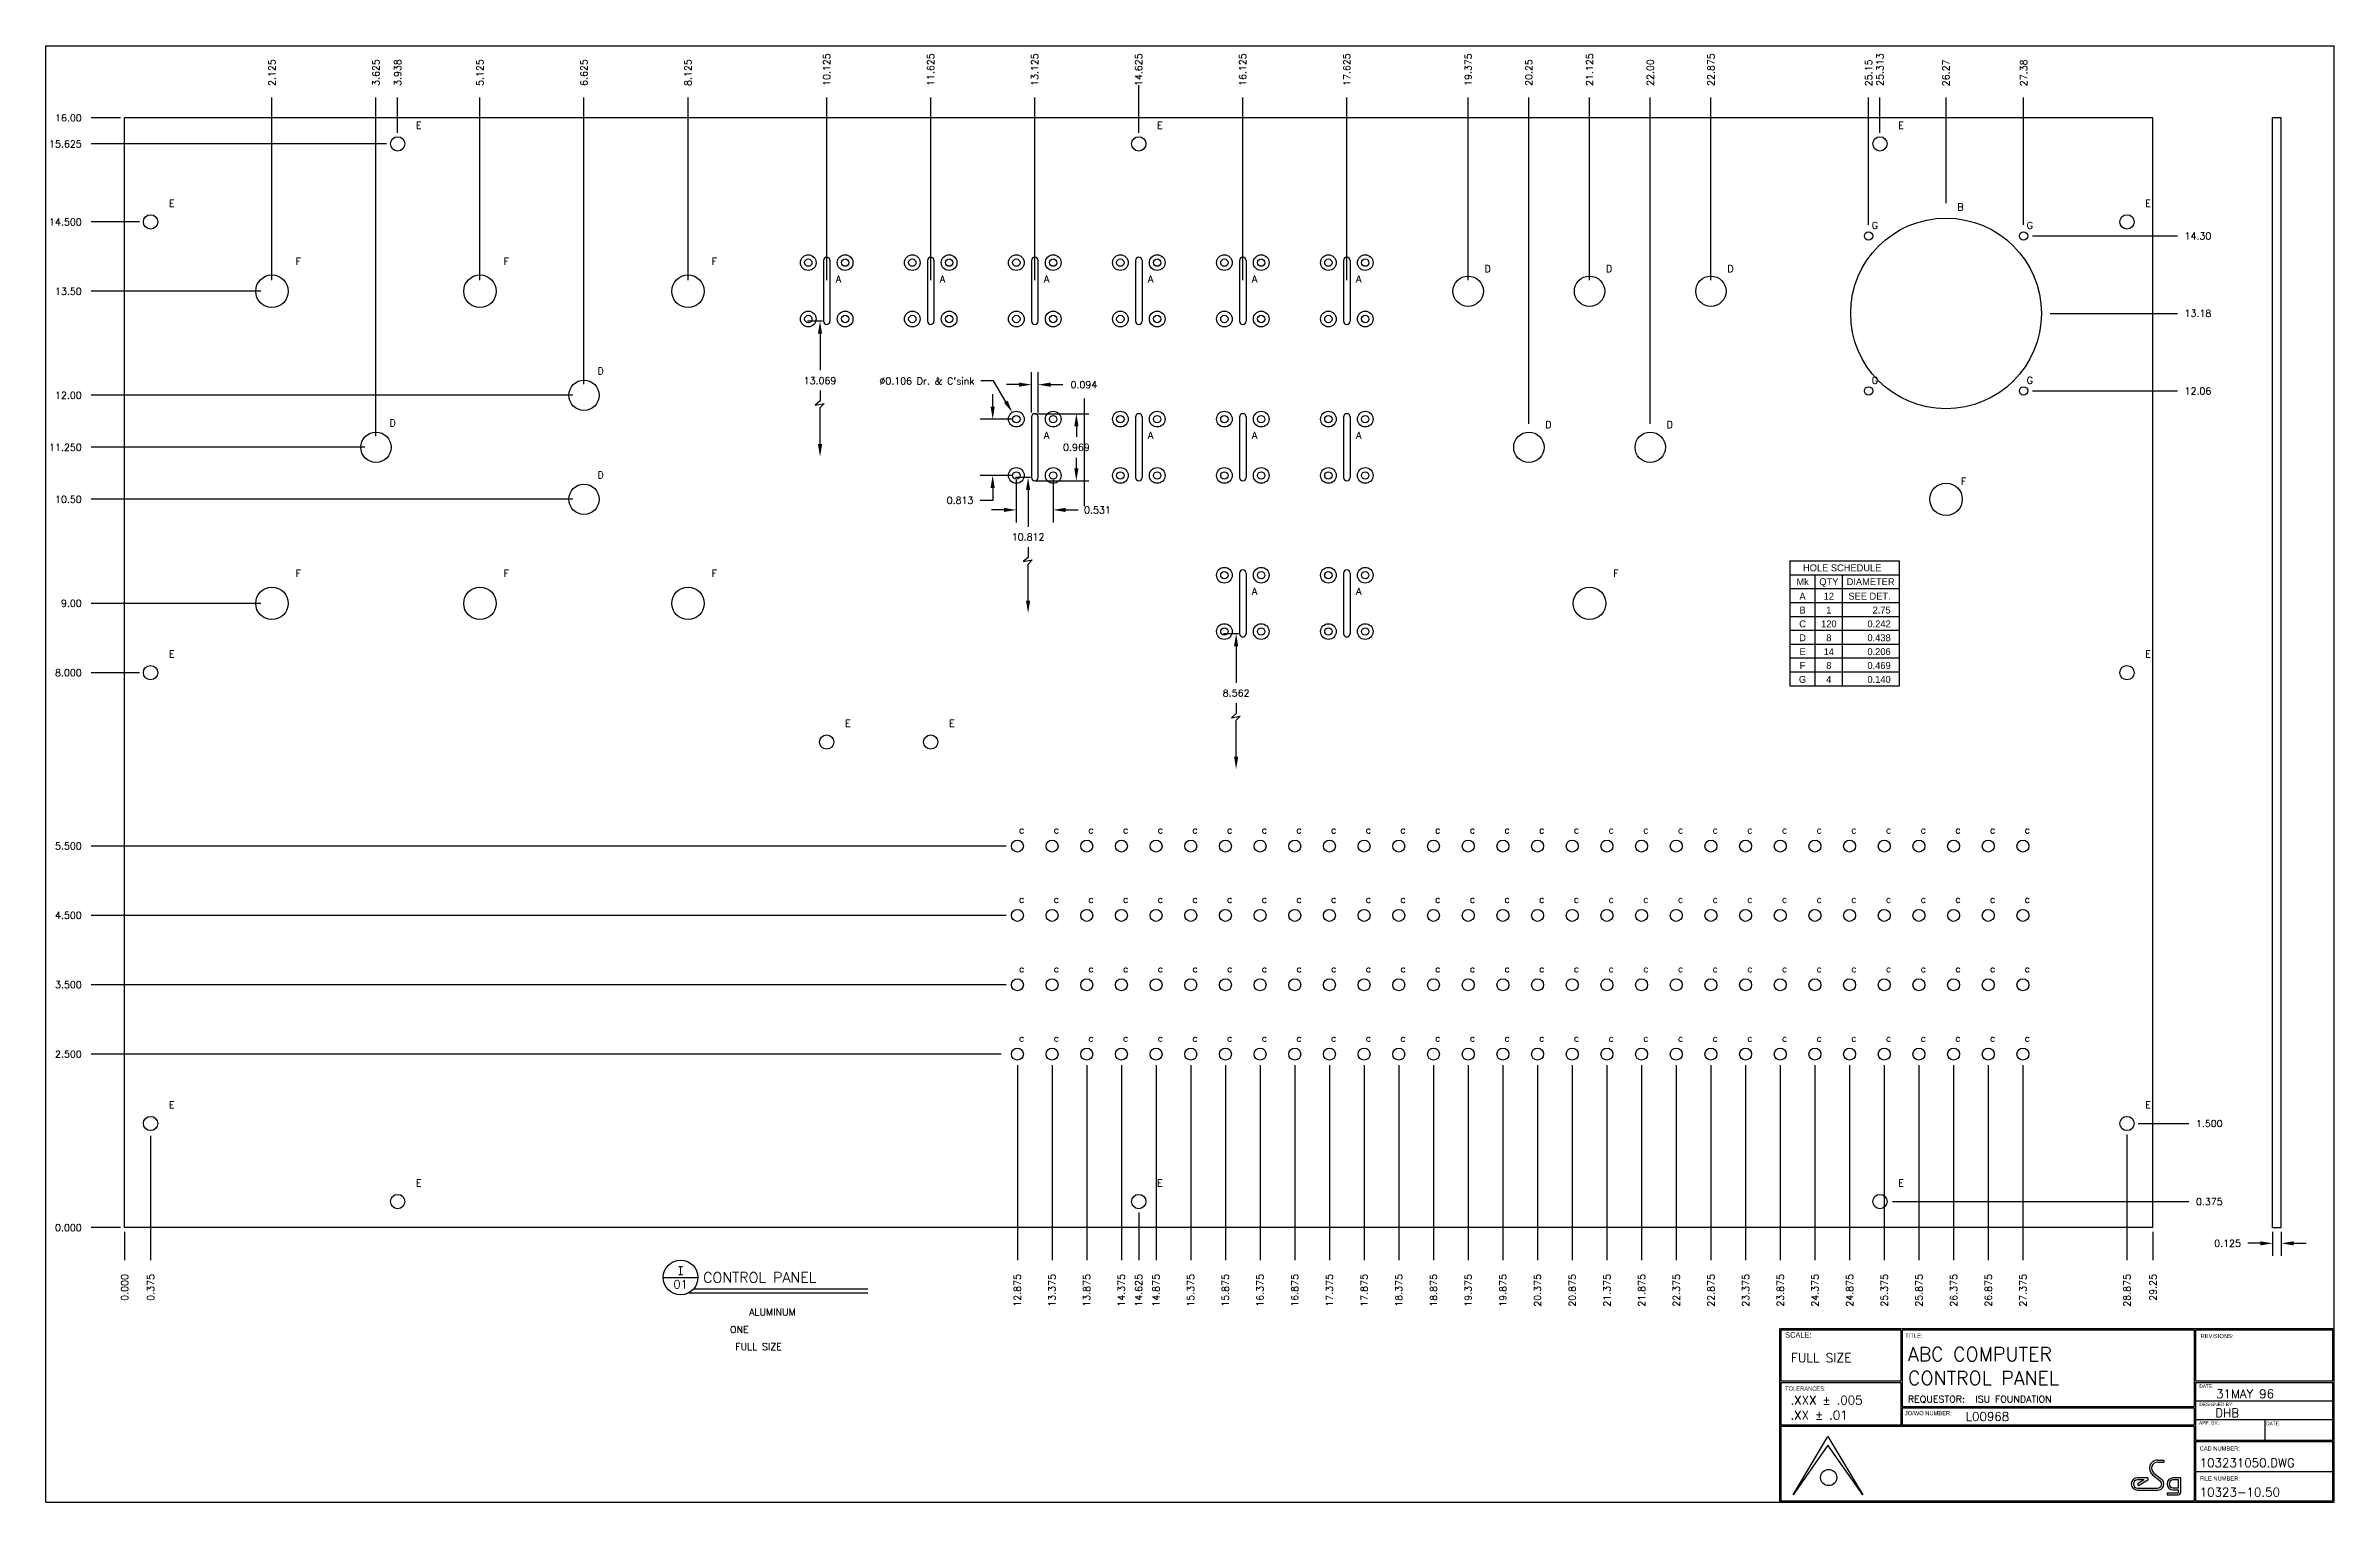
# Model space of a CAD drawing. Extents: x 0 to 33, y 0 to 21.
import ezdxf
from ezdxf.enums import TextEntityAlignment as Align

# ---------------------------------------------------------------- set-up
doc = ezdxf.new("R2010")
doc.units = 0
doc.header["$MEASUREMENT"] = 0
doc.layers.get('0').update_dxf_attribs({"linetype": 'CONTINUOUS'})
doc.layers.get('DEFPOINTS').update_dxf_attribs({"linetype": 'CONTINUOUS'})
for name, color, linetype in [('BORDER', 5, 'CONTINUOUS'), ('DATUM', 2, 'CONTINUOUS'), ('DIM', 1, 'CONTINUOUS'), ('OBJECT', 3, 'CONTINUOUS'), ('TEXT', 1, 'CONTINUOUS')]:
    doc.layers.add(name, color=color, linetype=linetype)
doc.styles.add('FADD', font='FADD.SHX')
doc.styles.add('ROMANS', font='romans')
doc.styles.add('SIMPLEX', font='SIMPLEX')
doc.styles.add('TITLE', font='italic')
doc.dimstyles.get("Standard").update_dxf_attribs({"dimtxt": 0.1, "dimasz": 0.18, "dimexe": 0.18, "dimexo": 0.063, "dimgap": 0.1, "dimtad": 0, "dimtih": 1, "dimtoh": 1, "dimdec": 3, "dimzin": 0, "dimdsep": 46, "dimtxsty": 'SIMPLEX', "dimcen": 0.1, "dimclrd": 1, "dimclre": 1, "dimclrt": 1, "dimadec": 0, "dimazin": 0, "dimtfac": 0.8, "dimtdec": 3, "dimtofl": 0, "dimtmove": 2, "dimatfit": 3, "dimfxl": 1, "dimtolj": 1, "dimtzin": 0, "dimarcsym": 0})

# ---------------------------------------------------------------- blocks, each defined once
blk = doc.blocks.new('T-BLK')
for p, q in [((-7.8, 0.106), (-7.3, 0.949)), ((-7.3, 0.824), (-7.8, 0.106)), ((-7.3, 0.949), (-6.8, 0.106)), ((-6.8, 0.106), (-7.3, 0.824)), ((-2.689, 0.351), (-2.838, 0.351)), ((-2.689, 0.351), (-2.689, 0.316)), ((-2.621, 0.397), (-2.511, 0.308)), ((-2.603, 0.42), (-2.492, 0.332)), ((-2.547, 0.608), (-2.459, 0.608)), ((-2.547, 0.578), (-2.459, 0.578)), ((-2.459, 0.608), (-2.459, 0.578)), ((-2.214, 0.351), (-2.325, 0.351)), ((-2.214, 0.144), (-2.214, 0.351)), ((-2.739, 0.321), (-2.838, 0.321)), ((-2.739, 0.321), (-2.838, 0.263)), ((-2.838, 0.263), (-2.822, 0.237)), ((-2.838, 0.204), (-2.547, 0.204)), ((-2.838, 0.174), (-2.547, 0.174)), ((-2.689, 0.316), (-2.822, 0.237)), ((-2.411, 0.136), (-2.411, 0.106)), ((-2.411, 0.136), (-2.252, 0.136)), ((-2.411, 0.106), (-2.252, 0.106)), ((-2.244, 0.321), (-2.325, 0.321)), ((-2.325, 0.209), (-2.244, 0.209)), ((-2.325, 0.179), (-2.244, 0.179)), ((-2.244, 0.209), (-2.244, 0.321)), ((-2.244, 0.144), (-2.244, 0.179))]:
    blk.add_line(p, q)
blk.add_circle((-7.29, 0.356), 0.117)
for centre, radius, start, end in [((-2.838, 0.263), 0.0887, 90, 270), ((-2.547, 0.49), 0.119, 90, 231.3801), ((-2.547, 0.49), 0.0887, 90, 231.3801), ((-2.547, 0.263), 0.0887, 270, 51.3801), ((-2.325, 0.265), 0.086, 90, 270), ((-2.838, 0.263), 0.0587, 90, 270), ((-2.547, 0.263), 0.0587, 270, 51.3801), ((-2.325, 0.265), 0.056, 90, 270), ((-2.252, 0.144), 0.00793, 270, 0), ((-2.252, 0.144), 0.0379, 270, 0)]:
    blk.add_arc(centre, radius, start, end)
at = {"layer": 'BORDER'}
for p, q in [((-6.251, 2.48), (-6.251, 1.748)), ((-6.231, 2.48), (-6.231, 1.381)), ((-2.021, 2.48), (-2.021, 1.381)), ((-2.001, 2.48), (-2.001, 1.748)), ((-7.98, 1.748), (-6.251, 1.748)), ((-7.98, 1.728), (-6.251, 1.728)), ((-6.251, 1.728), (-6.251, 1.111)), ((-2.001, 1.748), (-0.02, 1.748)), ((-2.001, 1.728), (-0.02, 1.728)), ((-2.001, 1.728), (-2.001, 0.897)), ((-6.231, 1.381), (-2.021, 1.381)), ((-6.231, 1.361), (-2.021, 1.361)), ((-6.231, 1.361), (-6.231, 1.111)), ((-2.021, 1.361), (-2.021, 1.111)), ((-6.251, 1.111), (-7.98, 1.111)), ((-2.021, 1.091), (-7.98, 1.091)), ((-2.021, 1.111), (-6.231, 1.111)), ((-2.021, 1.091), (-2.021, 0.02)), ((-2.001, 0.897), (-0.02, 0.897)), ((-2.001, 0.877), (-0.02, 0.877)), ((-2.001, 0.877), (-2.001, 0.02))]:
    blk.add_line(p, q, dxfattribs=at)
for points in [[(0, 0), (0, 2.5), (-8, 2.5), (-8, 0), (0, 0)], [(-6.251, 2.48), (-7.98, 2.48), (-7.98, 1.748)], [(-2.021, 2.48), (-6.231, 2.48)], [(-0.02, 1.748), (-0.02, 2.48), (-2.001, 2.48)], [(-7.98, 1.728), (-7.98, 1.111)], [(-0.02, 0.897), (-0.02, 1.728)], [(-7.98, 1.091), (-7.98, 0.02), (-2.021, 0.02)], [(-0.02, 0.02), (-0.02, 0.877)], [(-2.001, 0.02), (-0.02, 0.02)]]:
    blk.add_lwpolyline(points, dxfattribs=at)
at = {"layer": 'TEXT', "color": 2}
for p, q in [((-0.02, 1.456), (-2.001, 1.456)), ((-2.001, 1.191), (-0.02, 1.191)), ((-1.001, 1.191), (-1.001, 0.897)), ((-2.001, 0.444), (-0.02, 0.444))]:
    blk.add_line(p, q, dxfattribs=at)
at = {"style": 'SIMPLEX'}
for s, height, p in [('.XXX %%P .005', 0.125, (-7.841, 1.408)), ('REQUESTOR:', 0.1, (-6.148, 1.436)), ('.XX %%P .01', 0.125, (-7.841, 1.194))]:
    blk.add_text(s, height=height, dxfattribs=at).set_placement(p)
for tag, p, height in [('DWG_:_ACT', (-7.836, 2.018), 0.13), ('FLINE_TITLE', (-6.147, 2.034), 0.2), ('SLINE_TITLE', (-6.147, 1.69), 0.2), ('REQUESTOR', (-5.176, 1.436), 0.1), ('DESN', (-1.715, 1.225), 0.125), ('DATE', (-1.704, 1.501), 0.125), ('J.O.N.', (-5.314, 1.174), 0.125), ('CAD_NUMBER', (-1.94, 0.505), 0.125), ('FILE_NUMBER', (-1.94, 0.084), 0.125)]:
    blk.add_attdef(tag, p, '', height=height, dxfattribs=at)
at = {"color": 7, "style": 'TITLE', "flags": 2}
for tag, p, height in [('TOP_LINE_LOGO', (-6.698, 0.767), 0.17), ('BOTTOM_LINE_LOGO', (-6.693, 0.147), 0.125)]:
    blk.add_attdef(tag, p, '', height=height, dxfattribs=at)
at = {"style": 'SIMPLEX', "flags": 2}
for tag, p, height in [('SECOND_LOGO_LINE', (-6.692, 0.384), 0.085), ('FIRST_LOGO_LINE', (-6.691, 0.542), 0.1)]:
    blk.add_attdef(tag, p, '', height=height, dxfattribs=at)
at = {"layer": 'TEXT'}
for s, height, p in [('SCALE:', 0.08, (-7.918, 2.372)), ('TITLE:', 0.06, (-6.186, 2.371)), ('REVISIONS:', 0.06, (-1.928, 2.366)), ('TOLERANCES:', 0.06, (-7.919, 1.609)), ('DATE:', 0.05, (-1.945, 1.648)), ('DESIGNED BY:', 0.05, (-1.945, 1.386)), ('JO/WO NUMBER:', 0.06, (-6.192, 1.254)), ('APP. BY:', 0.05, (-1.95, 1.12)), ('DATE:', 0.05, (-0.982, 1.11)), ('CAD NUMBER:', 0.06, (-1.941, 0.745)), ('FILE NUMBER:', 0.06, (-1.94, 0.312))]:
    blk.add_text(s, height=height, dxfattribs=at).set_placement(p)
blk = doc.blocks.new('HOLEHDR')
at = {"layer": 'DATUM'}
for p, q in [((0, 0), (0, -4)), ((0, 0), (15.778173, 0)), ((15.778173, -4), (15.778173, 0)), ((0, -2), (15.778173, -2)), ((3.638889, -4), (3.638889, -2)), ((7.583333, -4), (7.583333, -2)), ((0, -4), (15.778173, -4))]:
    blk.add_line(p, q, dxfattribs=at)
at = {"layer": 'DATUM', "style": 'FADD'}
for s, p in [('Mk', (0.944445, -3.5)), ('HOLE SCHEDULE', (1.888889, -1.5)), ('QTY', (4.236111, -3.5)), ('DIAMETER', (8.180556, -3.5))]:
    blk.add_text(s, height=1, dxfattribs=at).set_placement(p)
blk = doc.blocks.new('HOLES')
at = {"layer": 'DATUM'}
for p, q in [((0, 0), (0, -2)), ((3.638889, -2), (3.638889, 0)), ((7.583333, -2), (7.583333, 0)), ((15.777778, -2), (15.777778, 0)), ((0, -2), (15.777778, -2))]:
    blk.add_line(p, q, dxfattribs=at)
at = {"layer": 'DATUM', "style": 'FADD'}
for tag, p in [('MK', (1.819444, -1.586582)), ('QTY', (5.611111, -1.586582))]:
    blk.add_attdef(tag, text='', height=1, dxfattribs=at).set_placement(p, align=Align.CENTER)
blk.add_attdef('SIZE', text='', height=1, dxfattribs=at).set_placement((14.525794, -1.586582), align=Align.RIGHT)
blk = doc.blocks.new('*D4')
at = {"color": 1, "linetype": 'ByBlock', "transparency": 16777216}
for p, q in [((46.813, 2.257), (47.53, 2.257)), ((47.35, 2.077), (47.35, 1.923)), ((47.35, 1.469), (47.35, 1.623)), ((46.813, 1.289), (47.53, 1.289))]:
    blk.add_line(p, q, dxfattribs=at)
for points in [[(47.32, 2.077), (47.38, 2.077), (47.35, 2.257)], [(47.32, 1.469), (47.38, 1.469), (47.35, 1.289)]]:
    blk.add_solid(points, dxfattribs=at)
at = {"layer": 'DEFPOINTS', "color": 0, "linetype": 'ByBlock', "transparency": 16777216}
for p in [(46.75, 2.257), (47.35, 2.257), (46.75, 1.289)]:
    blk.add_point(p, dxfattribs=at)
at = {"color": 1, "linetype": 'ByBlock', "transparency": 16777216, "style": 'SIMPLEX'}
blk.add_text('0.969', height=0.1, dxfattribs=at).set_placement((47.35, 1.773), align=Align.MIDDLE_CENTER)
blk = doc.blocks.new('*D5')
at = {"color": 1, "linetype": 'ByBlock', "transparency": 16777216}
for p, q in [((46.484, 1.304), (46.484, 0.69)), ((47.015, 1.304), (47.015, 0.69)), ((46.304, 0.87), (46.124, 0.87)), ((47.195, 0.87), (47.375, 0.87))]:
    blk.add_line(p, q, dxfattribs=at)
for points in [[(46.304, 0.9), (46.304, 0.84), (46.484, 0.87)], [(47.195, 0.9), (47.195, 0.84), (47.015, 0.87)]]:
    blk.add_solid(points, dxfattribs=at)
at = {"layer": 'DEFPOINTS', "color": 0, "linetype": 'ByBlock', "transparency": 16777216}
for p in [(46.484, 1.367), (47.015, 1.367), (47.015, 0.87)]:
    blk.add_point(p, dxfattribs=at)
at = {"color": 1, "linetype": 'ByBlock', "transparency": 16777216, "style": 'SIMPLEX'}
blk.add_text('0.531', height=0.1, dxfattribs=at).set_placement((47.654, 0.87), align=Align.MIDDLE_CENTER)
blk = doc.blocks.new('*D6')
at = {"color": 1, "linetype": 'ByBlock', "transparency": 16777216}
for p, q in [((46.143, 2.359), (46.143, 2.539)), ((46.421, 2.179), (45.963, 2.179)), ((46.421, 1.367), (45.963, 1.367)), ((46.143, 1.007), (45.963, 1.007)), ((46.143, 1.187), (46.143, 1.007))]:
    blk.add_line(p, q, dxfattribs=at)
for points in [[(46.113, 2.359), (46.173, 2.359), (46.143, 2.179)], [(46.113, 1.187), (46.173, 1.187), (46.143, 1.367)]]:
    blk.add_solid(points, dxfattribs=at)
at = {"layer": 'DEFPOINTS', "color": 0, "linetype": 'ByBlock', "transparency": 16777216}
for p in [(46.484, 2.179), (46.143, 1.367), (46.484, 1.367)]:
    blk.add_point(p, dxfattribs=at)
at = {"color": 1, "linetype": 'ByBlock', "transparency": 16777216, "style": 'SIMPLEX'}
blk.add_text('0.813', height=0.1, dxfattribs=at).set_placement((45.672, 1.007), align=Align.MIDDLE_CENTER)
blk = doc.blocks.new('*D7')
at = {"color": 1, "linetype": 'ByBlock', "transparency": 16777216}
for p, q in [((46.523, 2.676), (46.343, 2.676)), ((46.703, 2.273), (46.703, 2.856)), ((46.797, 2.273), (46.797, 2.856)), ((46.977, 2.676), (47.157, 2.676))]:
    blk.add_line(p, q, dxfattribs=at)
for points in [[(46.523, 2.706), (46.523, 2.646), (46.703, 2.676)], [(46.977, 2.706), (46.977, 2.646), (46.797, 2.676)]]:
    blk.add_solid(points, dxfattribs=at)
at = {"layer": 'DEFPOINTS', "color": 0, "linetype": 'ByBlock', "transparency": 16777216}
for p in [(46.797, 2.676), (46.703, 2.21), (46.797, 2.21)]:
    blk.add_point(p, dxfattribs=at)
at = {"color": 1, "linetype": 'ByBlock', "transparency": 16777216, "style": 'SIMPLEX'}
blk.add_text('0.094', height=0.1, dxfattribs=at).set_placement((47.459, 2.676), align=Align.MIDDLE_CENTER)
blk = doc.blocks.new('*D8')
at = {"color": 1, "linetype": 'ByBlock', "transparency": 16777216}
for p, q in [((31.932, 3.733), (31.752, 3.733)), ((32.112, 3.898), (32.112, 3.553)), ((32.237, 3.898), (32.237, 3.553)), ((32.417, 3.733), (32.597, 3.733))]:
    blk.add_line(p, q, dxfattribs=at)
for points in [[(31.932, 3.763), (31.932, 3.703), (32.112, 3.733)], [(32.417, 3.763), (32.417, 3.703), (32.237, 3.733)]]:
    blk.add_solid(points, dxfattribs=at)
at = {"layer": 'DEFPOINTS', "color": 0, "linetype": 'ByBlock', "transparency": 16777216}
for p in [(32.112, 3.961), (32.237, 3.961), (32.112, 3.733)]:
    blk.add_point(p, dxfattribs=at)
at = {"color": 1, "linetype": 'ByBlock', "transparency": 16777216, "style": 'SIMPLEX'}
blk.add_text('0.125', height=0.1, dxfattribs=at).set_placement((31.462, 3.733), align=Align.MIDDLE_CENTER)
blk = doc.blocks.new('P-TITLE')
at = {"layer": 'OBJECT'}
for p, q in [((-1.562, -0.638), (-1.062, -0.638)), ((1.387, -0.862), (-1.188, -0.862)), ((-1.113, -0.8), (1.387, -0.8))]:
    blk.add_line(p, q, dxfattribs=at)
blk.add_circle((-1.312, -0.638), 0.25, dxfattribs=at)
at = {"layer": 'OBJECT', "style": 'ROMANS'}
for tag, p in [('NO.', (-1.312, -0.538)), ('PAGE', (-1.312, -0.738))]:
    blk.add_attdef(tag, text='', height=0.12, dxfattribs=at).set_placement(p, align=Align.MIDDLE)
for tag, p, height in [('DESCRIPTION', (-0.988, -0.712), 0.15), ('#_REQUIRED', (-0.6, -1.438), 0.1), ('MATERIAL', (-0.325, -1.188), 0.1), ('SCALE', (-0.525, -1.688), 0.1)]:
    blk.add_attdef(tag, p, '', height=height, dxfattribs=at)
at = {"layer": 'OBJECT', "style": 'ROMANS', "flags": 2}
for tag, p in [('MATERIAL:', (-1.163, -1.188)), ('SCALE:', (-1.163, -1.688)), ('REQD:', (-1.163, -1.438))]:
    blk.add_attdef(tag, p, '', height=0.1, dxfattribs=at)

msp = doc.modelspace()

# ---------------------------------------------------------------- linework, layer by layer
at = {"layer": 'BORDER'}
for p, q in [((0, 0), (0, 21)), ((0, 21), (33, 21)), ((33, 0), (33, 21)), ((0, 0), (33, 0))]:
    msp.add_line(p, q, dxfattribs=at)
at = {"layer": 'DEFPOINTS', "color": 0, "linetype": 'ByBlock'}
for p in [(11.2613, 17.0293), (11.2613, 17.0293), (12.7613, 17.0293), (14.2613, 17.0293), (15.7613, 17.0293), (17.2613, 17.0293), (18.7613, 17.0293), (13.9684, 15.6626), (14.0229, 15.5711), (14.5269, 15.6168), (14.5269, 15.6168), (15.7613, 14.7731), (17.2613, 14.7731), (18.7613, 14.7731), (17.2613, 12.5231), (18.7613, 12.5231), (6.8627, 1.2955)]:
    msp.add_point(p, dxfattribs=at)
at = {"layer": 'DIM'}
for p, q in [((3.2613, 17.6206), (3.2613, 20.2547)), ((4.7613, 15.3706), (4.7613, 20.2547)), ((5.0738, 19.7456), (5.0738, 20.2547)), ((6.2613, 17.6206), (6.2613, 20.2547)), ((7.7613, 16.1206), (7.7613, 20.2547)), ((9.2613, 17.6206), (9.2613, 20.2547)), ((11.2613, 17.6206), (11.2613, 20.2547)), ((12.7613, 17.6206), (12.7613, 20.2547)), ((14.2613, 17.6206), (14.2613, 20.2547)), ((15.7613, 19.7456), (15.7613, 20.4308)), ((17.2613, 17.6206), (17.2613, 20.2547)), ((18.7613, 17.6206), (18.7613, 20.2547)), ((20.5113, 17.6206), (20.5113, 20.2547)), ((21.3863, 15.5481), (21.3863, 20.2547)), ((22.2613, 17.6206), (22.2613, 20.2547)), ((23.1363, 15.5481), (23.1363, 20.2547)), ((24.0113, 17.6206), (24.0113, 20.2547)), ((26.2853, 18.4178), (26.2853, 20.2547)), ((26.4488, 19.7456), (26.4488, 20.2547)), ((27.4025, 18.7286), (27.4025, 20.2547)), ((28.5197, 18.4178), (28.5197, 20.2547)), ((1.0763, 19.9606), (0.6527, 19.9606)), ((4.9138, 19.5856), (0.6527, 19.5856)), ((1.3513, 18.4606), (0.6527, 18.4606)), ((28.6483, 18.2578), (30.7409, 18.2578)), ((3.1013, 17.4606), (0.6527, 17.4606)), ((28.9041, 17.1406), (30.7409, 17.1406)), ((7.6013, 15.9606), (0.6527, 15.9606)), ((11.1651, 15.8789), (11.0964, 15.8182)), ((11.0964, 15.8182), (11.2258, 15.8419)), ((11.1651, 16.0293), (11.1651, 15.8789)), ((11.2258, 15.8419), (11.1651, 15.7833)), ((14.9749, 15.9136), (14.9749, 14.3623)), ((28.6483, 16.0234), (30.7409, 16.0234)), ((14.2613, 15.695), (14.9749, 15.695)), ((4.6013, 15.2106), (0.6527, 15.2106)), ((14.2613, 14.7262), (14.9749, 14.7262)), ((7.6013, 14.4606), (0.6527, 14.4606)), ((14.1651, 13.6226), (14.0964, 13.5619)), ((14.0964, 13.5619), (14.2258, 13.5857)), ((14.1651, 13.773), (14.1651, 13.6226)), ((14.2258, 13.5857), (14.1651, 13.5271)), ((3.1013, 12.9606), (0.6527, 12.9606)), ((1.3513, 11.9606), (0.6527, 11.9606)), ((17.1651, 11.3726), (17.0964, 11.3119)), ((17.0964, 11.3119), (17.2258, 11.3357)), ((17.1651, 11.523), (17.1651, 11.3726)), ((17.2258, 11.3357), (17.1651, 11.2771)), ((13.8513, 9.4606), (0.6527, 9.4606)), ((13.8513, 8.4606), (0.6527, 8.4606)), ((13.8513, 7.4606), (0.6527, 7.4606)), ((13.7778, 6.4606), (0.6527, 6.4606)), ((14.0113, 6.3006), (14.0113, 3.4904)), ((14.5113, 6.3006), (14.5113, 3.4904)), ((15.0113, 6.3006), (15.0113, 3.4904)), ((15.5113, 6.3006), (15.5113, 3.4904)), ((16.0113, 6.3006), (16.0113, 3.4904)), ((16.5113, 6.3006), (16.5113, 3.4904)), ((17.0113, 6.3006), (17.0113, 3.4904)), ((17.5113, 6.3006), (17.5113, 3.4904)), ((18.0113, 6.3006), (18.0113, 3.4904)), ((18.5113, 6.3006), (18.5113, 3.4904)), ((19.0113, 6.3006), (19.0113, 3.4904)), ((19.5113, 6.3006), (19.5113, 3.4904)), ((20.0113, 6.3006), (20.0113, 3.4904)), ((20.5113, 6.3006), (20.5113, 3.4904)), ((21.0113, 6.3006), (21.0113, 3.4904)), ((21.5113, 6.3006), (21.5113, 3.4904)), ((22.0113, 6.3006), (22.0113, 3.4904)), ((22.5113, 6.3006), (22.5113, 3.4904)), ((23.0113, 6.3006), (23.0113, 3.4904)), ((23.5113, 6.3006), (23.5113, 3.4904)), ((24.0113, 6.3006), (24.0113, 3.4904)), ((24.5113, 6.3006), (24.5113, 3.4904)), ((25.0113, 6.3006), (25.0113, 3.4904)), ((25.5113, 6.3006), (25.5113, 3.4904)), ((26.0113, 6.3006), (26.0113, 3.4904)), ((26.5113, 6.3006), (26.5113, 3.4904)), ((27.0113, 6.3006), (27.0113, 3.4904)), ((27.5113, 6.3006), (27.5113, 3.4904)), ((28.0113, 6.3006), (28.0113, 3.4904)), ((28.5113, 6.3006), (28.5113, 3.4904)), ((1.5113, 5.2806), (1.5113, 3.4904)), ((30.0113, 5.3006), (30.0113, 3.4904)), ((30.1713, 5.4606), (30.9043, 5.4606)), ((26.6288, 4.3356), (30.9043, 4.3356)), ((1.0763, 3.9606), (0.6527, 3.9606)), ((15.7613, 4.1756), (15.7613, 3.4904)), ((1.1363, 3.9006), (1.1363, 3.4904)), ((30.3863, 3.9006), (30.3863, 3.4904))]:
    msp.add_line(p, q, dxfattribs=at)
at = {"layer": 'DIM', "color": 1, "linetype": 'ByBlock'}
for p, q in [((11.1983, 17.0293), (10.9851, 17.0293)), ((11.1651, 16.8493), (11.1651, 16.322)), ((13.666, 16.1687), (13.486, 16.1687)), ((13.8448, 15.8681), (13.666, 16.1687)), ((11.1651, 15.2559), (11.1651, 15.7833)), ((14.1983, 14.7731), (13.9851, 14.7731)), ((14.1651, 14.5931), (14.1651, 14.0657)), ((14.1651, 12.9997), (14.1651, 13.5271)), ((17.1983, 12.5231), (16.9851, 12.5231)), ((17.1651, 12.3431), (17.1651, 11.8157)), ((17.1651, 10.7497), (17.1651, 11.2771))]:
    msp.add_line(p, q, dxfattribs=at)
for points in [[(11.1351, 16.8493), (11.1951, 16.8493), (11.1651, 17.0293)], [(13.819, 15.8527), (13.8706, 15.8834), (13.9368, 15.7133)], [(11.1351, 15.2559), (11.1951, 15.2559), (11.1651, 15.0759)], [(14.1351, 14.5931), (14.1951, 14.5931), (14.1651, 14.7731)], [(14.1351, 12.9997), (14.1951, 12.9997), (14.1651, 12.8197)], [(17.1351, 12.3431), (17.1951, 12.3431), (17.1651, 12.5231)], [(17.1351, 10.7497), (17.1951, 10.7497), (17.1651, 10.5697)]]:
    msp.add_solid(points, dxfattribs=at)
at = {"layer": 'OBJECT'}
for p, q in [((30.3863, 19.9606), (1.1363, 19.9606)), ((1.1363, 3.9606), (1.1363, 19.9606)), ((30.3863, 3.9606), (30.3863, 19.9606)), ((32.1121, 3.9606), (32.1121, 19.9606)), ((32.2371, 19.9606), (32.1121, 19.9606)), ((32.2371, 3.9606), (32.2371, 19.9606)), ((11.2144, 17.9043), (11.2144, 17.0293)), ((11.2144, 17.9043), (11.2144, 17.0293)), ((11.3081, 17.9043), (11.3081, 17.0293)), ((11.3081, 17.9043), (11.3081, 17.0293)), ((12.7144, 17.9043), (12.7144, 17.0293)), ((12.8081, 17.9043), (12.8081, 17.0293)), ((14.2144, 17.9043), (14.2144, 17.0293)), ((14.3081, 17.9043), (14.3081, 17.0293)), ((15.7144, 17.9043), (15.7144, 17.0293)), ((15.8081, 17.9043), (15.8081, 17.0293)), ((17.2144, 17.9043), (17.2144, 17.0293)), ((17.3081, 17.9043), (17.3081, 17.0293)), ((18.7144, 17.9043), (18.7144, 17.0293)), ((18.8081, 17.9043), (18.8081, 17.0293)), ((14.2144, 15.6481), (14.2144, 14.7731)), ((14.2144, 15.6481), (14.2144, 14.7731)), ((14.3081, 15.6481), (14.3081, 14.7731)), ((14.3081, 15.6481), (14.3081, 14.7731)), ((15.7144, 15.6481), (15.7144, 14.7731)), ((15.8081, 15.6481), (15.8081, 14.7731)), ((17.2144, 15.6481), (17.2144, 14.7731)), ((17.3081, 15.6481), (17.3081, 14.7731)), ((18.7144, 15.6481), (18.7144, 14.7731)), ((18.8081, 15.6481), (18.8081, 14.7731)), ((17.2144, 13.3981), (17.2144, 12.5231)), ((17.3081, 13.3981), (17.3081, 12.5231)), ((18.7144, 13.3981), (18.7144, 12.5231)), ((18.8081, 13.3981), (18.8081, 12.5231)), ((30.3863, 3.9606), (1.1363, 3.9606)), ((32.1121, 3.9606), (32.2371, 3.9606)), ((9.1272, 3.4011), (9.1817, 3.4011)), ((9.128, 3.2811), (9.1809, 3.2811))]:
    msp.add_line(p, q, dxfattribs=at)
for centre, radius in [((5.0738, 19.5856), 0.103), ((15.7613, 19.5856), 0.103), ((26.4488, 19.5856), 0.103), ((1.5113, 18.4606), 0.103), ((27.4025, 17.1406), 1.375), ((30.0113, 18.4606), 0.103), ((26.2853, 18.2578), 0.06), ((28.5197, 18.2578), 0.06), ((10.9956, 17.8731), 0.113), ((10.9956, 17.8731), 0.0532), ((11.5269, 17.8731), 0.113), ((11.5269, 17.8731), 0.0532), ((12.4956, 17.8731), 0.113), ((12.4956, 17.8731), 0.0532), ((13.0269, 17.8731), 0.113), ((13.0269, 17.8731), 0.0532), ((13.9956, 17.8731), 0.113), ((13.9956, 17.8731), 0.0532), ((14.5269, 17.8731), 0.113), ((14.5269, 17.8731), 0.0532), ((15.4956, 17.8731), 0.113), ((15.4956, 17.8731), 0.0532), ((16.0269, 17.8731), 0.113), ((16.0269, 17.8731), 0.0532), ((16.9956, 17.8731), 0.113), ((16.9956, 17.8731), 0.0532), ((17.5269, 17.8731), 0.113), ((17.5269, 17.8731), 0.0532), ((18.4956, 17.8731), 0.113), ((18.4956, 17.8731), 0.0532), ((19.0269, 17.8731), 0.113), ((19.0269, 17.8731), 0.0532), ((3.2613, 17.4606), 0.2344), ((6.2613, 17.4606), 0.2344), ((9.2613, 17.4606), 0.2344), ((20.5113, 17.4606), 0.2188), ((22.2613, 17.4606), 0.2188), ((24.0113, 17.4606), 0.2188), ((10.9956, 17.0606), 0.113), ((11.5269, 17.0606), 0.113), ((12.4956, 17.0606), 0.113), ((13.0269, 17.0606), 0.113), ((13.9956, 17.0606), 0.113), ((14.5269, 17.0606), 0.113), ((15.4956, 17.0606), 0.113), ((16.0269, 17.0606), 0.113), ((16.9956, 17.0606), 0.113), ((17.5269, 17.0606), 0.113), ((18.4956, 17.0606), 0.113), ((19.0269, 17.0606), 0.113), ((10.9956, 17.0606), 0.0532), ((11.5269, 17.0606), 0.0532), ((12.4956, 17.0606), 0.0532), ((13.0269, 17.0606), 0.0532), ((13.9956, 17.0606), 0.0532), ((14.5269, 17.0606), 0.0532), ((15.4956, 17.0606), 0.0532), ((16.0269, 17.0606), 0.0532), ((16.9956, 17.0606), 0.0532), ((17.5269, 17.0606), 0.0532), ((18.4956, 17.0606), 0.0532), ((19.0269, 17.0606), 0.0532), ((7.7613, 15.9606), 0.2188), ((26.2853, 16.0234), 0.06), ((28.5197, 16.0234), 0.06), ((13.9956, 15.6168), 0.113), ((13.9956, 15.6168), 0.0532), ((14.5269, 15.6168), 0.113), ((14.5269, 15.6168), 0.0532), ((15.4956, 15.6168), 0.113), ((15.4956, 15.6168), 0.0532), ((16.0269, 15.6168), 0.113), ((16.0269, 15.6168), 0.0532), ((16.9956, 15.6168), 0.113), ((16.9956, 15.6168), 0.0532), ((17.5269, 15.6168), 0.113), ((17.5269, 15.6168), 0.0532), ((18.4956, 15.6168), 0.113), ((18.4956, 15.6168), 0.0532), ((19.0269, 15.6168), 0.113), ((19.0269, 15.6168), 0.0532), ((4.7613, 15.2106), 0.2188), ((21.3863, 15.2106), 0.2188), ((23.1363, 15.2106), 0.2188), ((13.9956, 14.8043), 0.113), ((13.9956, 14.8043), 0.0532), ((14.5269, 14.8043), 0.113), ((14.5269, 14.8043), 0.0532), ((15.4956, 14.8043), 0.113), ((15.4956, 14.8043), 0.0532), ((16.0269, 14.8043), 0.113), ((16.0269, 14.8043), 0.0532), ((16.9956, 14.8043), 0.113), ((16.9956, 14.8043), 0.0532), ((17.5269, 14.8043), 0.113), ((17.5269, 14.8043), 0.0532), ((18.4956, 14.8043), 0.113), ((18.4956, 14.8043), 0.0532), ((19.0269, 14.8043), 0.113), ((19.0269, 14.8043), 0.0532), ((7.7613, 14.4606), 0.2188), ((27.4025, 14.4606), 0.2344), ((16.9956, 13.3668), 0.113), ((16.9956, 13.3668), 0.0532), ((17.5269, 13.3668), 0.113), ((17.5269, 13.3668), 0.0532), ((18.4956, 13.3668), 0.113), ((18.4956, 13.3668), 0.0532), ((19.0269, 13.3668), 0.113), ((19.0269, 13.3668), 0.0532), ((3.2613, 12.9606), 0.2344), ((6.2613, 12.9606), 0.2344), ((9.2613, 12.9606), 0.2344), ((22.2613, 12.9606), 0.2344), ((16.9956, 12.5543), 0.113), ((16.9956, 12.5543), 0.0532), ((17.5269, 12.5543), 0.113), ((17.5269, 12.5543), 0.0532), ((18.4956, 12.5543), 0.113), ((18.4956, 12.5543), 0.0532), ((19.0269, 12.5543), 0.113), ((19.0269, 12.5543), 0.0532), ((1.5113, 11.9606), 0.103), ((30.0113, 11.9606), 0.103), ((11.2613, 10.9606), 0.103), ((12.7613, 10.9606), 0.103), ((14.0113, 9.4606), 0.086), ((14.5113, 9.4606), 0.086), ((15.0113, 9.4606), 0.086), ((15.5113, 9.4606), 0.086), ((16.0113, 9.4606), 0.086), ((16.5113, 9.4606), 0.086), ((17.0113, 9.4606), 0.086), ((17.5113, 9.4606), 0.086), ((18.0113, 9.4606), 0.086), ((18.5113, 9.4606), 0.086), ((19.0113, 9.4606), 0.086), ((19.5113, 9.4606), 0.086), ((20.0113, 9.4606), 0.086), ((20.5113, 9.4606), 0.086), ((21.0113, 9.4606), 0.086), ((21.5113, 9.4606), 0.086), ((22.0113, 9.4606), 0.086), ((22.5113, 9.4606), 0.086), ((23.0113, 9.4606), 0.086), ((23.5113, 9.4606), 0.086), ((24.0113, 9.4606), 0.086), ((24.5113, 9.4606), 0.086), ((25.0113, 9.4606), 0.086), ((25.5113, 9.4606), 0.086), ((26.0113, 9.4606), 0.086), ((26.5113, 9.4606), 0.086), ((27.0113, 9.4606), 0.086), ((27.5113, 9.4606), 0.086), ((28.0113, 9.4606), 0.086), ((28.5113, 9.4606), 0.086), ((14.0113, 8.4606), 0.086), ((14.5113, 8.4606), 0.086), ((15.0113, 8.4606), 0.086), ((15.5113, 8.4606), 0.086), ((16.0113, 8.4606), 0.086), ((16.5113, 8.4606), 0.086), ((17.0113, 8.4606), 0.086), ((17.5113, 8.4606), 0.086), ((18.0113, 8.4606), 0.086), ((18.5113, 8.4606), 0.086), ((19.0113, 8.4606), 0.086), ((19.5113, 8.4606), 0.086), ((20.0113, 8.4606), 0.086), ((20.5113, 8.4606), 0.086), ((21.0113, 8.4606), 0.086), ((21.5113, 8.4606), 0.086), ((22.0113, 8.4606), 0.086), ((22.5113, 8.4606), 0.086), ((23.0113, 8.4606), 0.086), ((23.5113, 8.4606), 0.086), ((24.0113, 8.4606), 0.086), ((24.5113, 8.4606), 0.086), ((25.0113, 8.4606), 0.086), ((25.5113, 8.4606), 0.086), ((26.0113, 8.4606), 0.086), ((26.5113, 8.4606), 0.086), ((27.0113, 8.4606), 0.086), ((27.5113, 8.4606), 0.086), ((28.0113, 8.4606), 0.086), ((28.5113, 8.4606), 0.086), ((14.0113, 7.4606), 0.086), ((14.5113, 7.4606), 0.086), ((15.0113, 7.4606), 0.086), ((15.5113, 7.4606), 0.086), ((16.0113, 7.4606), 0.086), ((16.5113, 7.4606), 0.086), ((17.0113, 7.4606), 0.086), ((17.5113, 7.4606), 0.086), ((18.0113, 7.4606), 0.086), ((18.5113, 7.4606), 0.086), ((19.0113, 7.4606), 0.086), ((19.5113, 7.4606), 0.086), ((20.0113, 7.4606), 0.086), ((20.5113, 7.4606), 0.086), ((21.0113, 7.4606), 0.086), ((21.5113, 7.4606), 0.086), ((22.0113, 7.4606), 0.086), ((22.5113, 7.4606), 0.086), ((23.0113, 7.4606), 0.086), ((23.5113, 7.4606), 0.086), ((24.0113, 7.4606), 0.086), ((24.5113, 7.4606), 0.086), ((25.0113, 7.4606), 0.086), ((25.5113, 7.4606), 0.086), ((26.0113, 7.4606), 0.086), ((26.5113, 7.4606), 0.086), ((27.0113, 7.4606), 0.086), ((27.5113, 7.4606), 0.086), ((28.0113, 7.4606), 0.086), ((28.5113, 7.4606), 0.086), ((14.0113, 6.4606), 0.086), ((14.5113, 6.4606), 0.086), ((15.0113, 6.4606), 0.086), ((15.5113, 6.4606), 0.086), ((16.0113, 6.4606), 0.086), ((16.5113, 6.4606), 0.086), ((17.0113, 6.4606), 0.086), ((17.5113, 6.4606), 0.086), ((18.0113, 6.4606), 0.086), ((18.5113, 6.4606), 0.086), ((19.0113, 6.4606), 0.086), ((19.5113, 6.4606), 0.086), ((20.0113, 6.4606), 0.086), ((20.5113, 6.4606), 0.086), ((21.0113, 6.4606), 0.086), ((21.5113, 6.4606), 0.086), ((22.0113, 6.4606), 0.086), ((22.5113, 6.4606), 0.086), ((23.0113, 6.4606), 0.086), ((23.5113, 6.4606), 0.086), ((24.0113, 6.4606), 0.086), ((24.5113, 6.4606), 0.086), ((25.0113, 6.4606), 0.086), ((25.5113, 6.4606), 0.086), ((26.0113, 6.4606), 0.086), ((26.5113, 6.4606), 0.086), ((27.0113, 6.4606), 0.086), ((27.5113, 6.4606), 0.086), ((28.0113, 6.4606), 0.086), ((28.5113, 6.4606), 0.086), ((1.5113, 5.4606), 0.103), ((30.0113, 5.4606), 0.103), ((5.0738, 4.3356), 0.103), ((15.7613, 4.3356), 0.103), ((26.4488, 4.3356), 0.103)]:
    msp.add_circle(centre, radius, dxfattribs=at)
for centre, start, end in [((11.2613, 17.9043), 0, 180), ((11.2613, 17.9043), 0, 180), ((12.7613, 17.9043), 0, 180), ((14.2613, 17.9043), 0, 180), ((15.7613, 17.9043), 0, 180), ((17.2613, 17.9043), 0, 180), ((18.7613, 17.9043), 0, 180), ((11.2613, 17.0293), 180, 0), ((11.2613, 17.0293), 180, 0), ((12.7613, 17.0293), 180, 0), ((14.2613, 17.0293), 180, 0), ((15.7613, 17.0293), 180, 0), ((17.2613, 17.0293), 180, 0), ((18.7613, 17.0293), 180, 0), ((14.2613, 15.6481), 0, 180), ((14.2613, 15.6481), 0, 180), ((15.7613, 15.6481), 0, 180), ((17.2613, 15.6481), 0, 180), ((18.7613, 15.6481), 0, 180), ((14.2613, 14.7731), 180, 0), ((14.2613, 14.7731), 180, 0), ((15.7613, 14.7731), 180, 0), ((17.2613, 14.7731), 180, 0), ((18.7613, 14.7731), 180, 0), ((17.2613, 13.3981), 0, 180), ((18.7613, 13.3981), 0, 180), ((17.2613, 12.5231), 180, 0), ((18.7613, 12.5231), 180, 0)]:
    msp.add_arc(centre, 0.0469, start, end, dxfattribs=at)

# ---------------------------------------------------------------- block references
at = {"layer": 'DIM', "xscale": 0.1, "yscale": 0.1, "zscale": 0.1}
msp.add_blockref('HOLEHDR', (25.1511, 13.5728), dxfattribs=at)
for p, values in [((25.1511, 13.1728), {'MK': 'A', 'QTY': '12', 'SIZE': 'SEE DET.'}), ((25.1511, 12.9728), {'MK': 'B', 'QTY': '1', 'SIZE': '2.75'}), ((25.1511, 12.7728), {'MK': 'C', 'QTY': '120', 'SIZE': '0.242'}), ((25.1511, 12.5728), {'MK': 'D', 'QTY': '8', 'SIZE': '0.438'}), ((25.1511, 12.3728), {'MK': 'E', 'QTY': '14', 'SIZE': '0.206'}), ((25.1511, 12.1728), {'MK': 'F', 'QTY': '8', 'SIZE': '0.469'}), ((25.1511, 11.9728), {'MK': 'G', 'QTY': '4', 'SIZE': '0.140'})]:
    msp.add_blockref('HOLES', p, dxfattribs=at).add_auto_attribs(values)
at = {"layer": 'OBJECT'}
ref = msp.add_blockref('P-TITLE', (10.4669, 3.8786), dxfattribs=at)
ref.add_attrib('SCALE', 'FULL SIZE', (9.9419, 2.1911), dxfattribs={"height": 0.1, "style": 'ROMANS'})
ref.add_attrib('#_REQUIRED', 'ONE', (9.8669, 2.4406), dxfattribs={"height": 0.1, "style": 'ROMANS'})
ref.add_attrib('MATERIAL', 'ALUMINUM', (10.1419, 2.6911), dxfattribs={"height": 0.1, "style": 'ROMANS'})
ref.add_attrib('NO.', 'I', dxfattribs={"height": 0.12, "style": 'ROMANS'}).set_placement((9.1544, 3.3411), align=Align.MIDDLE)
ref.add_attrib('DESCRIPTION', 'CONTROL PANEL', (9.4794, 3.1661), dxfattribs={"height": 0.15, "style": 'ROMANS'})
ref.add_attrib('PAGE', '01', dxfattribs={"height": 0.12, "style": 'ROMANS'}).set_placement((9.1544, 3.1411), align=Align.MIDDLE)
at = {"layer": 'TEXT'}
ref = msp.add_blockref('T-BLK', (33, 0), dxfattribs=at)
ref.add_attrib('FLINE_TITLE', 'ABC COMPUTER', (26.853, 2.0341), dxfattribs={"layer": '0', "height": 0.2, "style": 'SIMPLEX'})
ref.add_attrib('SLINE_TITLE', 'CONTROL PANEL', (26.853, 1.6905), dxfattribs={"layer": '0', "height": 0.2, "style": 'SIMPLEX'})
ref.add_attrib('DWG_:_ACT', 'FULL SIZE', (25.1645, 2.0175), dxfattribs={"layer": '0', "height": 0.13, "style": 'SIMPLEX'})
ref.add_attrib('CAD_NUMBER', '103231050.DWG', (31.0597, 0.505), dxfattribs={"layer": '0', "height": 0.125, "style": 'SIMPLEX'})
ref.add_attrib('FILE_NUMBER', '10323-10.50', (31.0604, 0.0836), dxfattribs={"layer": '0', "height": 0.125, "style": 'SIMPLEX'})
ref.add_attrib('REQUESTOR', 'ISU FOUNDATION', (27.8241, 1.4363), dxfattribs={"layer": '0', "height": 0.1, "style": 'SIMPLEX'})
ref.add_attrib('J.O.N.', 'L00968', (27.6861, 1.1736), dxfattribs={"layer": '0', "height": 0.125, "style": 'SIMPLEX'})
ref.add_attrib('DATE', '31MAY 96', (31.2959, 1.5011), dxfattribs={"layer": '0', "height": 0.125, "style": 'SIMPLEX'})
ref.add_attrib('DESN', 'DHB', (31.2849, 1.2252), dxfattribs={"layer": '0', "height": 0.125, "style": 'SIMPLEX'})

# ---------------------------------------------------------------- texts
at = {"layer": 'DIM', "style": 'SIMPLEX'}
for s, p in [('2.125', (3.3113, 20.4201)), ('3.625', (4.8113, 20.4201)), ('3.938', (5.1238, 20.4201)), ('5.125', (6.3113, 20.4201)), ('6.625', (7.8113, 20.4201)), ('8.125', (9.3113, 20.4201)), ('10.125', (11.3113, 20.4201)), ('11.625', (12.8113, 20.4201)), ('13.125', (14.3113, 20.4201)), ('16.125', (17.3113, 20.4201)), ('17.625', (18.8113, 20.4201)), ('19.375', (20.5613, 20.4201)), ('20.25', (21.4363, 20.4201)), ('21.125', (22.3113, 20.4201)), ('22.00', (23.1863, 20.4201)), ('22.875', (24.0613, 20.4201)), ('25.313', (26.4988, 20.4201)), ('25.15', (26.3353, 20.4166)), ('26.27', (27.4525, 20.4166)), ('27.38', (28.5697, 20.4166))]:
    msp.add_text(s, height=0.1, rotation=90, dxfattribs=at).set_placement(p)
for s, p in [('14.625', (15.8113, 20.8905)), ('0.000', (1.1863, 3.2901)), ('0.375', (1.5613, 3.2901)), ('12.875', (14.0613, 3.2901)), ('13.375', (14.5613, 3.2901)), ('13.875', (15.0613, 3.2901)), ('14.375', (15.5613, 3.2901)), ('14.625', (15.8113, 3.2901)), ('14.875', (16.0613, 3.2901)), ('15.375', (16.5613, 3.2901)), ('15.875', (17.0613, 3.2901)), ('16.375', (17.5613, 3.2901)), ('16.875', (18.0613, 3.2901)), ('17.375', (18.5613, 3.2901)), ('17.875', (19.0613, 3.2901)), ('18.375', (19.5613, 3.2901)), ('18.875', (20.0613, 3.2901)), ('19.375', (20.5613, 3.2901)), ('19.875', (21.0613, 3.2901)), ('20.375', (21.5613, 3.2901)), ('20.875', (22.0613, 3.2901)), ('21.375', (22.5613, 3.2901)), ('21.875', (23.0613, 3.2901)), ('22.375', (23.5613, 3.2901)), ('22.875', (24.0613, 3.2901)), ('23.375', (24.5613, 3.2901)), ('23.875', (25.0613, 3.2901)), ('24.375', (25.5613, 3.2901)), ('24.875', (26.0613, 3.2901)), ('25.375', (26.5613, 3.2901)), ('25.875', (27.0613, 3.2901)), ('26.375', (27.5613, 3.2901)), ('26.875', (28.0613, 3.2901)), ('27.375', (28.5613, 3.2901)), ('28.875', (30.0613, 3.2901)), ('29.25', (30.4363, 3.2901))]:
    msp.add_text(s, height=0.1, rotation=90, dxfattribs=at).set_placement(p, align=Align.RIGHT)
for s, p in [('16.00', (0.5189, 19.9106)), ('15.625', (0.5189, 19.5356)), ('14.500', (0.5189, 18.4106)), ('13.50', (0.5189, 17.4106)), ('12.00', (0.5189, 15.9106)), ('11.250', (0.5189, 15.1606)), ('10.50', (0.5189, 14.4106)), ('9.00', (0.5189, 12.9106)), ('8.000', (0.5189, 11.9106)), ('5.500', (0.5189, 9.4106)), ('4.500', (0.5189, 8.4106)), ('3.500', (0.5189, 7.4106)), ('2.500', (0.5189, 6.4106)), ('0.000', (0.5189, 3.9106))]:
    msp.add_text(s, height=0.1, dxfattribs=at).set_placement(p, align=Align.RIGHT)
for s, p in [('E', (5.3777, 19.8545)), ('E', (16.0652, 19.8545)), ('E', (26.7527, 19.8545)), ('E', (1.8152, 18.7295)), ('B', (27.6113, 18.6765)), ('E', (30.3152, 18.7295)), ('G', (26.3767, 18.409)), ('G', (28.6111, 18.409)), ('F', (3.6404, 17.8915)), ('F', (6.6404, 17.8915)), ('F', (9.6404, 17.8915)), ('D', (20.7933, 17.7872)), ('D', (22.5433, 17.7872)), ('D', (24.2933, 17.7872)), ('A', (11.4325, 17.6381)), ('A', (11.4325, 17.6381)), ('A', (12.9325, 17.6381)), ('A', (14.4325, 17.6381)), ('A', (15.9325, 17.6381)), ('A', (17.4325, 17.6381)), ('A', (18.9325, 17.6381)), ('D', (8.0021, 16.3117)), ('G', (26.3767, 16.1746)), ('G', (28.6111, 16.1746)), ('D', (5.0021, 15.5617)), ('D', (21.6683, 15.5372)), ('D', (23.4183, 15.5372)), ('A', (14.4325, 15.3819)), ('A', (14.4325, 15.3819)), ('A', (15.9325, 15.3819)), ('A', (17.4325, 15.3819)), ('A', (18.9325, 15.3819)), ('D', (8.0021, 14.8117)), ('F', (27.6542, 14.7183)), ('F', (3.6404, 13.3915)), ('F', (6.6404, 13.3915)), ('F', (9.6404, 13.3915)), ('F', (22.6404, 13.3915)), ('A', (17.4325, 13.1319)), ('A', (18.9325, 13.1319)), ('E', (1.8152, 12.2295)), ('E', (30.3152, 12.2295)), ('E', (11.5652, 11.2295)), ('E', (13.0652, 11.2295)), ('E', (1.8152, 5.7295)), ('E', (30.3152, 5.7295)), ('E', (5.3777, 4.6045)), ('E', (16.0652, 4.6045)), ('E', (26.7527, 4.6045))]:
    msp.add_text(s, height=0.1, dxfattribs=at).set_placement(p, align=Align.MIDDLE)
for s, p in [('14.30', (30.8423, 18.2078)), ('13.18', (30.8423, 17.0906)), ('12.06', (30.8423, 15.9734)), ('1.500', (31.0058, 5.4106)), ('0.375', (31.0058, 4.2856))]:
    msp.add_text(s, height=0.1, dxfattribs=at).set_placement(p)
at = {"layer": 'DIM', "color": 1, "linetype": 'ByBlock', "style": 'SIMPLEX'}
for s, p in [('13.069', (11.1651, 16.172)), ("%%c0.106 Dr. & C'sink", (12.7062, 16.1687)), ('8.562', (17.1651, 11.6657))]:
    msp.add_text(s, height=0.1, dxfattribs=at).set_placement(p, align=Align.MIDDLE)
msp.add_text('10.812', height=0.1, dxfattribs=at).set_placement((14.1651, 13.9157), align=Align.MIDDLE_CENTER)
at = {"layer": 'OBJECT', "style": 'SIMPLEX'}
for p in [(14.0346, 9.6407), (14.5346, 9.6407), (15.0346, 9.6407), (15.5346, 9.6407), (16.0346, 9.6407), (16.5346, 9.6407), (17.0346, 9.6407), (17.5346, 9.6407), (18.0346, 9.6407), (18.5346, 9.6407), (19.0346, 9.6407), (19.5346, 9.6407), (20.0346, 9.6407), (20.5346, 9.6407), (21.0346, 9.6407), (21.5346, 9.6407), (22.0346, 9.6407), (22.5346, 9.6407), (23.0346, 9.6407), (23.5346, 9.6407), (24.0346, 9.6407), (24.5346, 9.6407), (25.0346, 9.6407), (25.5346, 9.6407), (26.0346, 9.6407), (26.5346, 9.6407), (27.0346, 9.6407), (27.5346, 9.6407), (28.0346, 9.6407), (28.5346, 9.6407), (14.0346, 8.6407), (14.5346, 8.6407), (15.0346, 8.6407), (15.5346, 8.6407), (16.0346, 8.6407), (16.5346, 8.6407), (17.0346, 8.6407), (17.5346, 8.6407), (18.0346, 8.6407), (18.5346, 8.6407), (19.0346, 8.6407), (19.5346, 8.6407), (20.0346, 8.6407), (20.5346, 8.6407), (21.0346, 8.6407), (21.5346, 8.6407), (22.0346, 8.6407), (22.5346, 8.6407), (23.0346, 8.6407), (23.5346, 8.6407), (24.0346, 8.6407), (24.5346, 8.6407), (25.0346, 8.6407), (25.5346, 8.6407), (26.0346, 8.6407), (26.5346, 8.6407), (27.0346, 8.6407), (27.5346, 8.6407), (28.0346, 8.6407), (28.5346, 8.6407), (14.0346, 7.6407), (14.5346, 7.6407), (15.0346, 7.6407), (15.5346, 7.6407), (16.0346, 7.6407), (16.5346, 7.6407), (17.0346, 7.6407), (17.5346, 7.6407), (18.0346, 7.6407), (18.5346, 7.6407), (19.0346, 7.6407), (19.5346, 7.6407), (20.0346, 7.6407), (20.5346, 7.6407), (21.0346, 7.6407), (21.5346, 7.6407), (22.0346, 7.6407), (22.5346, 7.6407), (23.0346, 7.6407), (23.5346, 7.6407), (24.0346, 7.6407), (24.5346, 7.6407), (25.0346, 7.6407), (25.5346, 7.6407), (26.0346, 7.6407), (26.5346, 7.6407), (27.0346, 7.6407), (27.5346, 7.6407), (28.0346, 7.6407), (28.5346, 7.6407), (14.0346, 6.6407), (14.5346, 6.6407), (15.0346, 6.6407), (15.5346, 6.6407), (16.0346, 6.6407), (16.5346, 6.6407), (17.0346, 6.6407), (17.5346, 6.6407), (18.0346, 6.6407), (18.5346, 6.6407), (19.0346, 6.6407), (19.5346, 6.6407), (20.0346, 6.6407), (20.5346, 6.6407), (21.0346, 6.6407), (21.5346, 6.6407), (22.0346, 6.6407), (22.5346, 6.6407), (23.0346, 6.6407), (23.5346, 6.6407), (24.0346, 6.6407), (24.5346, 6.6407), (25.0346, 6.6407), (25.5346, 6.6407), (26.0346, 6.6407), (26.5346, 6.6407), (27.0346, 6.6407), (27.5346, 6.6407), (28.0346, 6.6407), (28.5346, 6.6407)]:
    msp.add_text('c', height=0.1, dxfattribs=at).set_placement(p)

# ---------------------------------------------------------------- dimensions: what is measured, and where the dimension line sits
at = {"layer": 'DIM'}
for base, p1, p2, picture, middle in [((14.3081, 16.1139), (14.2144, 15.6481), (14.3081, 15.6481), '*D7', (14.9705, 16.1139)), ((14.5269, 14.3078), (13.9956, 14.8043), (14.5269, 14.8043), '*D5', (15.1655, 14.3078))]:
    dim = msp.add_linear_dim(base=base, p1=p1, p2=p2, dimstyle='Standard', dxfattribs=at)
    dim.commit()
    dim.dimension.update_dxf_attribs({"geometry": picture, "text_midpoint": middle, "insert": (-32.4885, 13.4377)})
for base, p1, p2, picture, middle, set_off in [((13.6543237895, 14.8043496175), (13.995632769, 15.6168496175), (13.995632769, 14.8043496175), '*D6', (13.1838475991, 14.4443496175), (-32.4884855249, 13.4376920511)), ((14.862, 15.695), (14.2613, 14.7262), (14.2613, 15.695), '*D4', (14.862, 15.2106), (-32.4885, 13.4377))]:
    dim = msp.add_linear_dim(base=base, p1=p1, p2=p2, angle=90, dimstyle='Standard', dxfattribs=at)
    dim.commit()
    dim.dimension.update_dxf_attribs({"geometry": picture, "text_midpoint": middle, "insert": set_off})
at = {"layer": 'OBJECT'}
dim = msp.add_linear_dim(base=(32.1121, 3.7328), p1=(32.2371, 3.9606), p2=(32.1121, 3.9606), dimstyle='Standard', dxfattribs=at)
dim.commit()
dim.dimension.update_dxf_attribs({"geometry": '*D8', "text_midpoint": (31.4616, 3.7328)})

doc.saveas('drawing.dxf')
